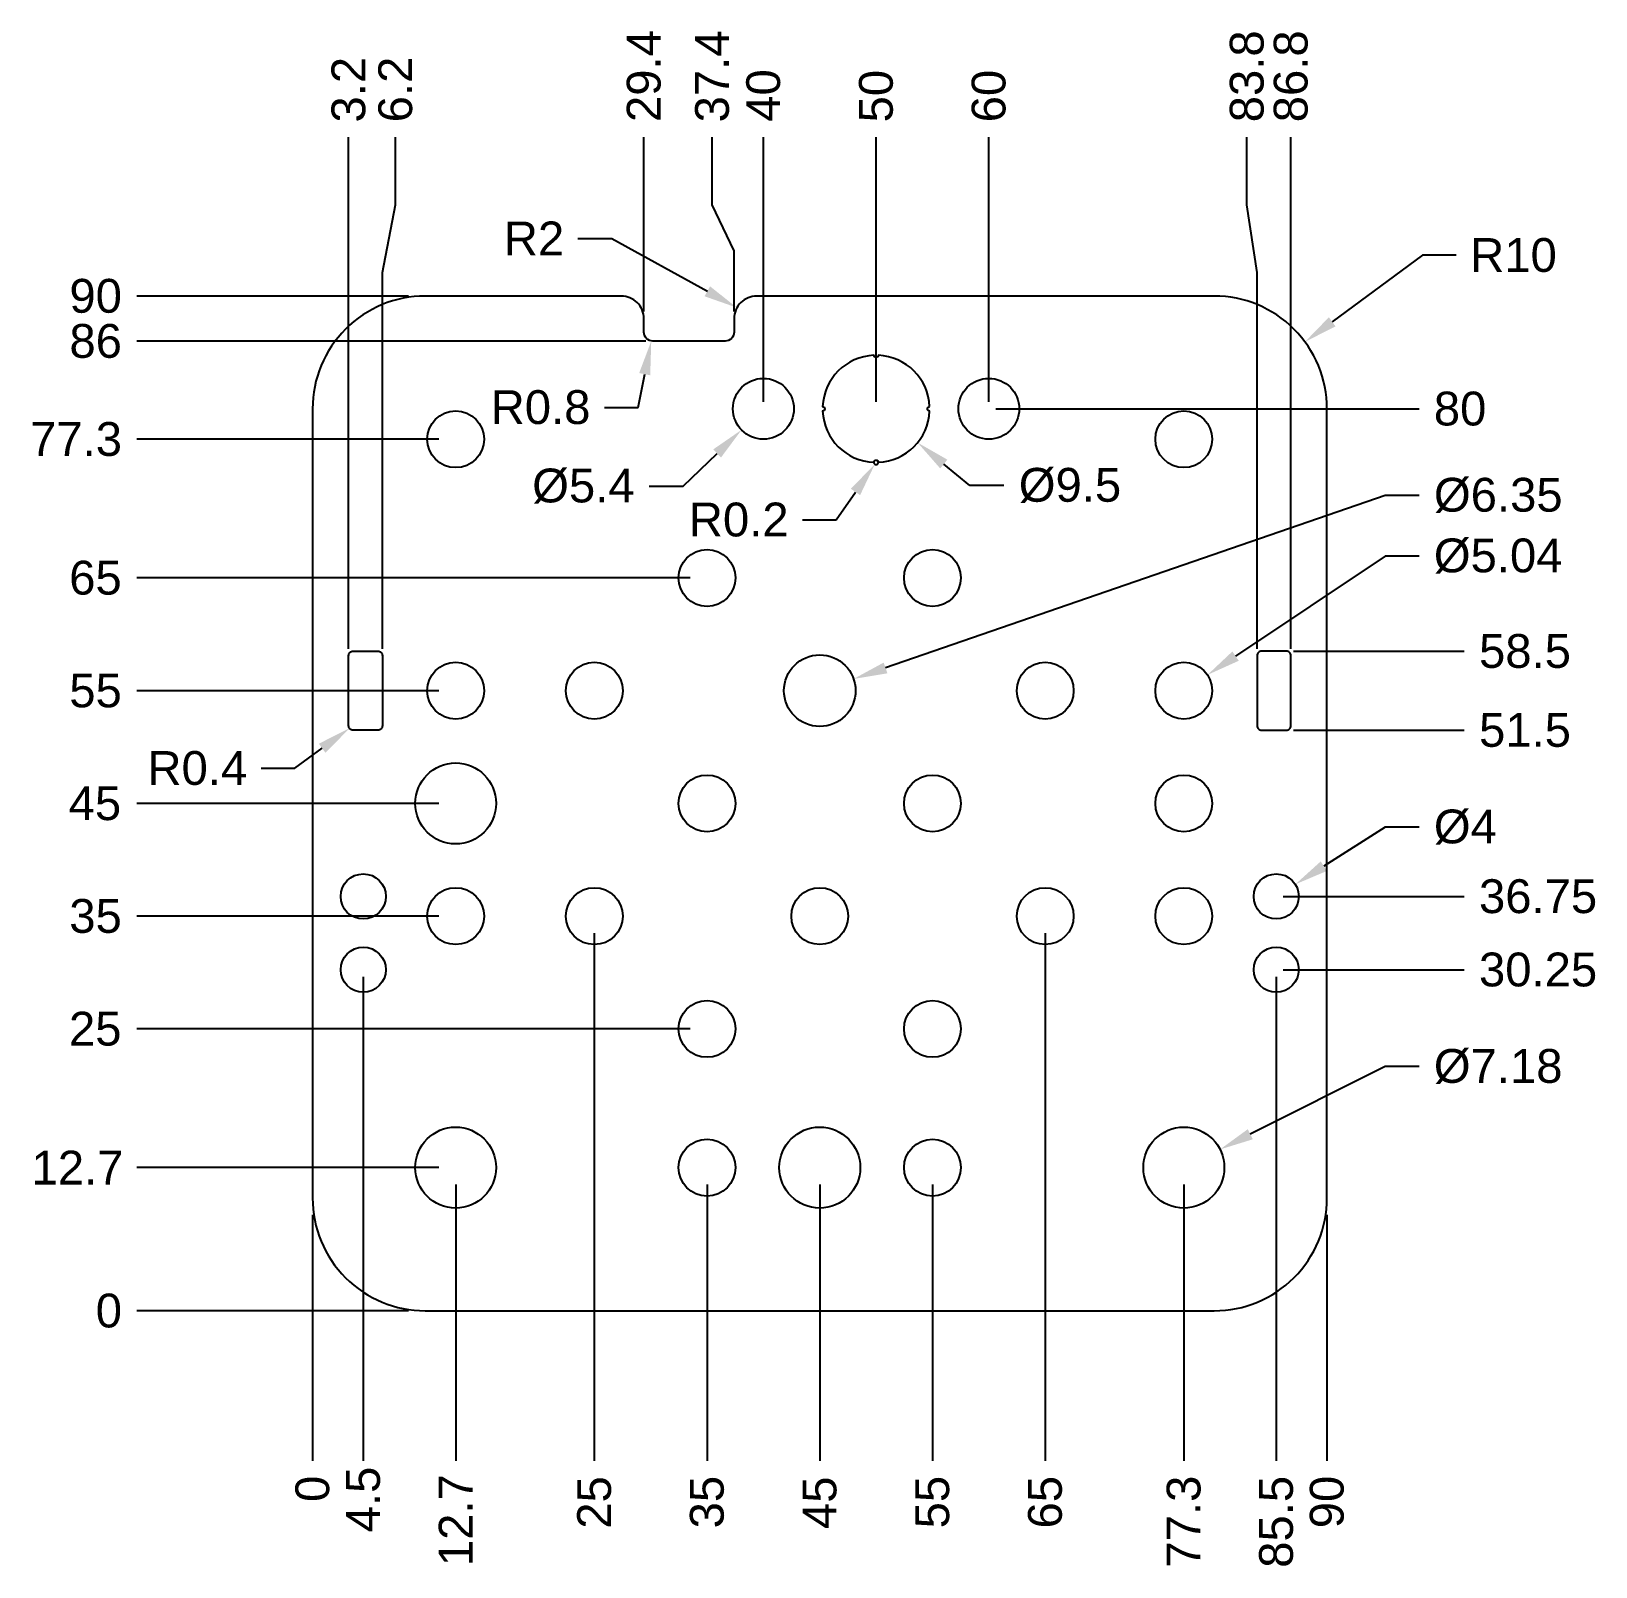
# Model space of a CAD drawing. Header units: millimetres. Extents: x -25 to 114, y -23 to 113.
import ezdxf

# ---------------------------------------------------------------- set-up
doc = ezdxf.new("R2010")
doc.units = ezdxf.units.MM
doc.layers.add('Dimensions', color=7, linetype='Continuous')
doc.layers.add('Parts', color=7, linetype='Continuous')
doc.styles.get("Standard").update_dxf_attribs({"font": 'arial.ttf'})
doc.dimstyles.new('ASL', dxfattribs={"dimtxt": 3, "dimasz": 3, "dimexe": 1.25, "dimexo": 0.625, "dimgap": 1.5, "dimtad": 0, "dimtoh": 1, "dimdsep": 46, "dimtxsty": 'Standard', "dimcen": 0, "dimazin": 2, "dimtfac": 1, "dimtofl": 0, "dimtmove": 0, "dimatfit": 3, "dimfxl": 1, "dimarcsym": 0})
doc.dimstyles.new('Copy of Standard', dxfattribs={"dimtxt": 3, "dimasz": 3, "dimexe": 3, "dimexo": 1.5, "dimgap": 1.5, "dimtad": 0, "dimtoh": 1, "dimdsep": 46, "dimtxsty": 'Standard', "dimcen": 0, "dimadec": 0, "dimazin": 2, "dimtfac": 1, "dimtofl": 0, "dimtmove": 0, "dimatfit": 3, "dimfxl": 1, "dimtolj": 1, "dimtzin": 0, "dimarcsym": 0})
doc.dimstyles.new('ISO-25', dxfattribs={"dimtxt": 2.5, "dimasz": 2.5, "dimexe": 1.25, "dimexo": 0.625, "dimtad": 1, "dimtxsty": 'Standard', "dimcen": 2.5, "dimadec": 0, "dimazin": 0, "dimtfac": 1, "dimtmove": 0, "dimatfit": 3, "dimfxl": 1, "dimarcsym": 0})

# ---------------------------------------------------------------- blocks, each defined once
blk = doc.blocks.new('*D75')
at = {"layer": 'Defpoints', "color": 0}
for p in [(12.7, 12.7), (0, 0), (12.7, -13.32)]:
    blk.add_point(p, dxfattribs=at)
at = {"layer": 'Dimensions', "color": 0, "lineweight": -2}
blk.add_line((12.7, 11.2), (12.7, -13.32), dxfattribs=at)
at = {"layer": 'Dimensions', "color": 0, "insert": (12.7, -18.57), "char_height": 3, "attachment_point": 5, "rotation": 90}
blk.add_mtext('\\A1;12.7', dxfattribs=at)
blk = doc.blocks.new('*D76')
at = {"layer": 'Defpoints', "color": 0}
for p in [(25, 35), (0, 0), (25, -13.32)]:
    blk.add_point(p, dxfattribs=at)
at = {"layer": 'Dimensions', "color": 0, "lineweight": -2}
blk.add_line((25, 33.5), (25, -13.32), dxfattribs=at)
at = {"layer": 'Dimensions', "color": 0, "insert": (25, -17), "char_height": 3, "attachment_point": 5, "rotation": 90}
blk.add_mtext('\\A1;25', dxfattribs=at)
blk = doc.blocks.new('*D77')
at = {"layer": 'Defpoints', "color": 0}
for p in [(35, 12.7), (0, 0), (35, -13.32)]:
    blk.add_point(p, dxfattribs=at)
at = {"layer": 'Dimensions', "color": 0, "lineweight": -2}
blk.add_line((35, 11.2), (35, -13.32), dxfattribs=at)
at = {"layer": 'Dimensions', "color": 0, "insert": (35, -16.97), "char_height": 3, "attachment_point": 5, "rotation": 90}
blk.add_mtext('\\A1;35', dxfattribs=at)
blk = doc.blocks.new('*D78')
at = {"layer": 'Defpoints', "color": 0}
for p in [(45, 12.7), (0, 0), (45, -13.32)]:
    blk.add_point(p, dxfattribs=at)
at = {"layer": 'Dimensions', "color": 0, "lineweight": -2}
blk.add_line((45, 11.2), (45, -13.32), dxfattribs=at)
at = {"layer": 'Dimensions', "color": 0, "insert": (45, -17.03), "char_height": 3, "attachment_point": 5, "rotation": 90}
blk.add_mtext('\\A1;45', dxfattribs=at)
blk = doc.blocks.new('*D79')
at = {"layer": 'Defpoints', "color": 0}
for p in [(55, 12.7), (0, 0), (55, -13.32)]:
    blk.add_point(p, dxfattribs=at)
at = {"layer": 'Dimensions', "color": 0, "lineweight": -2}
blk.add_line((55, 11.2), (55, -13.32), dxfattribs=at)
at = {"layer": 'Dimensions', "color": 0, "insert": (55, -16.97), "char_height": 3, "attachment_point": 5, "rotation": 90}
blk.add_mtext('\\A1;55', dxfattribs=at)
blk = doc.blocks.new('*D80')
at = {"layer": 'Defpoints', "color": 0}
for p in [(12.7, 12.7), (0, 0), (12.7, -13.32)]:
    blk.add_point(p, dxfattribs=at)
at = {"layer": 'Dimensions', "color": 0, "lineweight": -2}
blk.add_line((12.7, 11.2), (12.7, -13.32), dxfattribs=at)
at = {"layer": 'Dimensions', "color": 0, "insert": (12.7, -18.57), "char_height": 3, "attachment_point": 5, "rotation": 90}
blk.add_mtext('\\A1;12.7', dxfattribs=at)
blk = doc.blocks.new('*D81')
at = {"layer": 'Defpoints', "color": 0}
for p in [(65, 35), (0, 0), (65, -13.32)]:
    blk.add_point(p, dxfattribs=at)
at = {"layer": 'Dimensions', "color": 0, "lineweight": -2}
blk.add_line((65, 33.5), (65, -13.32), dxfattribs=at)
at = {"layer": 'Dimensions', "color": 0, "insert": (65, -16.98), "char_height": 3, "attachment_point": 5, "rotation": 90}
blk.add_mtext('\\A1;65', dxfattribs=at)
blk = doc.blocks.new('*D82')
at = {"layer": 'Defpoints', "color": 0}
for p in [(-15.6, 45), (12.7, 45), (0, 0)]:
    blk.add_point(p, dxfattribs=at)
at = {"layer": 'Dimensions', "color": 0, "lineweight": -2}
blk.add_line((11.2, 45), (-15.6, 45), dxfattribs=at)
at = {"layer": 'Dimensions', "color": 0, "insert": (-19.31, 45), "char_height": 3, "attachment_point": 5}
blk.add_mtext('\\A1;45', dxfattribs=at)
blk = doc.blocks.new('*D72')
at = {"layer": 'Defpoints', "color": 0}
for p in [(88.05, 85.94), (80, 80)]:
    blk.add_point(p, dxfattribs=at)
at = {"layer": 'Dimensions', "color": 0, "lineweight": -2}
for p, q in [((98.47, 93.62), (90.46, 87.72)), ((101.47, 93.62), (98.47, 93.62))]:
    blk.add_line(p, q, dxfattribs=at)
at = {"layer": 'Dimensions', "color": 0}
blk.add_solid([(90.17, 88.12), (90.76, 87.31), (88.05, 85.94)], dxfattribs=at)
at = {"layer": 'Dimensions', "color": 0, "insert": (106.55, 93.62), "char_height": 3, "attachment_point": 5}
blk.add_mtext('\\A1;R10', dxfattribs=at)
blk = doc.blocks.new('*D83')
at = {"layer": 'Defpoints', "color": 0}
for p in [(77.3, 12.7), (0, 0), (77.3, -13.32)]:
    blk.add_point(p, dxfattribs=at)
at = {"layer": 'Dimensions', "color": 0, "lineweight": -2}
blk.add_line((77.3, 11.2), (77.3, -13.32), dxfattribs=at)
at = {"layer": 'Dimensions', "color": 0, "insert": (77.3, -18.7), "char_height": 3, "attachment_point": 5, "rotation": 90}
blk.add_mtext('\\A1;77.3', dxfattribs=at)
blk = doc.blocks.new('*D84')
at = {"layer": 'Defpoints', "color": 0}
for p in [(0, 10), (0, 0), (0, -13.32)]:
    blk.add_point(p, dxfattribs=at)
at = {"layer": 'Dimensions', "color": 0, "lineweight": -2}
blk.add_line((0, 8.5), (0, -13.32), dxfattribs=at)
at = {"layer": 'Dimensions', "color": 0, "insert": (0, -15.79), "char_height": 3, "attachment_point": 5, "rotation": 90}
blk.add_mtext('\\A1;0', dxfattribs=at)
blk = doc.blocks.new('*D85')
at = {"layer": 'Defpoints', "color": 0}
for p in [(90, 10), (0, 0), (90, -13.32)]:
    blk.add_point(p, dxfattribs=at)
at = {"layer": 'Dimensions', "color": 0, "lineweight": -2}
blk.add_line((90, 8.5), (90, -13.32), dxfattribs=at)
at = {"layer": 'Dimensions', "color": 0, "insert": (90, -16.96), "char_height": 3, "attachment_point": 5, "rotation": 90}
blk.add_mtext('\\A1;90', dxfattribs=at)
blk = doc.blocks.new('*D86')
at = {"layer": 'Defpoints', "color": 0}
for p in [(-15.6, 0), (0, 0), (10, 0)]:
    blk.add_point(p, dxfattribs=at)
at = {"layer": 'Dimensions', "color": 0, "lineweight": -2}
blk.add_line((8.5, 0), (-15.6, 0), dxfattribs=at)
at = {"layer": 'Dimensions', "color": 0, "insert": (-18.07, 0), "char_height": 3, "attachment_point": 5}
blk.add_mtext('\\A1;0', dxfattribs=at)
blk = doc.blocks.new('*D87')
at = {"layer": 'Defpoints', "color": 0}
for p in [(-15.6, 12.7), (12.7, 12.7), (0, 0)]:
    blk.add_point(p, dxfattribs=at)
at = {"layer": 'Dimensions', "color": 0, "lineweight": -2}
blk.add_line((11.2, 12.7), (-15.6, 12.7), dxfattribs=at)
at = {"layer": 'Dimensions', "color": 0, "insert": (-20.85, 12.7), "char_height": 3, "attachment_point": 5}
blk.add_mtext('\\A1;12.7', dxfattribs=at)
blk = doc.blocks.new('*D88')
at = {"layer": 'Defpoints', "color": 0}
for p in [(-15.6, 35), (12.7, 35), (0, 0)]:
    blk.add_point(p, dxfattribs=at)
at = {"layer": 'Dimensions', "color": 0, "lineweight": -2}
blk.add_line((11.2, 35), (-15.6, 35), dxfattribs=at)
at = {"layer": 'Dimensions', "color": 0, "insert": (-19.25, 35), "char_height": 3, "attachment_point": 5}
blk.add_mtext('\\A1;35', dxfattribs=at)
blk = doc.blocks.new('*D89')
at = {"layer": 'Defpoints', "color": 0}
for p in [(-15.6, 25), (35, 25), (0, 0)]:
    blk.add_point(p, dxfattribs=at)
at = {"layer": 'Dimensions', "color": 0, "lineweight": -2}
blk.add_line((33.5, 25), (-15.6, 25), dxfattribs=at)
at = {"layer": 'Dimensions', "color": 0, "insert": (-19.28, 25), "char_height": 3, "attachment_point": 5}
blk.add_mtext('\\A1;25', dxfattribs=at)
blk = doc.blocks.new('*D90')
at = {"layer": 'Defpoints', "color": 0}
for p in [(-15.6, 55), (12.7, 55), (0, 0)]:
    blk.add_point(p, dxfattribs=at)
at = {"layer": 'Dimensions', "color": 0, "lineweight": -2}
blk.add_line((11.2, 55), (-15.6, 55), dxfattribs=at)
at = {"layer": 'Dimensions', "color": 0, "insert": (-19.25, 55), "char_height": 3, "attachment_point": 5}
blk.add_mtext('\\A1;55', dxfattribs=at)
blk = doc.blocks.new('*D91')
at = {"layer": 'Defpoints', "color": 0}
for p in [(-15.6, 65), (35, 65), (0, 0)]:
    blk.add_point(p, dxfattribs=at)
at = {"layer": 'Dimensions', "color": 0, "lineweight": -2}
blk.add_line((33.5, 65), (-15.6, 65), dxfattribs=at)
at = {"layer": 'Dimensions', "color": 0, "insert": (-19.26, 65), "char_height": 3, "attachment_point": 5}
blk.add_mtext('\\A1;65', dxfattribs=at)
blk = doc.blocks.new('*D92')
at = {"layer": 'Defpoints', "color": 0}
for p in [(-15.6, 77.3), (12.7, 77.3), (0, 0)]:
    blk.add_point(p, dxfattribs=at)
at = {"layer": 'Dimensions', "color": 0, "lineweight": -2}
blk.add_line((11.2, 77.3), (-15.6, 77.3), dxfattribs=at)
at = {"layer": 'Dimensions', "color": 0, "insert": (-20.98, 77.3), "char_height": 3, "attachment_point": 5}
blk.add_mtext('\\A1;77.3', dxfattribs=at)
blk = doc.blocks.new('*D93')
at = {"layer": 'Defpoints', "color": 0}
for p in [(-15.6, 90), (10, 90), (0, 0)]:
    blk.add_point(p, dxfattribs=at)
at = {"layer": 'Dimensions', "color": 0, "lineweight": -2}
blk.add_line((8.5, 90), (-15.6, 90), dxfattribs=at)
at = {"layer": 'Dimensions', "color": 0, "insert": (-19.24, 90), "char_height": 3, "attachment_point": 5}
blk.add_mtext('\\A1;90', dxfattribs=at)
blk = doc.blocks.new('*D94')
at = {"layer": 'Defpoints', "color": 0}
for p in [(79.4, 56.4), (75.2, 53.6)]:
    blk.add_point(p, dxfattribs=at)
at = {"layer": 'Dimensions', "color": 0, "lineweight": -2}
for p, q in [((95.17, 66.94), (81.89, 58.07)), ((98.17, 66.94), (95.17, 66.94))]:
    blk.add_line(p, q, dxfattribs=at)
at = {"layer": 'Dimensions', "color": 0}
blk.add_solid([(81.61, 58.48), (82.17, 57.65), (79.4, 56.4)], dxfattribs=at)
at = {"layer": 'Dimensions', "color": 0, "insert": (105.19, 66.94), "char_height": 3, "attachment_point": 5}
blk.add_mtext('\\A1;%%c5.04', dxfattribs=at)
blk = doc.blocks.new('*D99')
at = {"layer": 'Defpoints', "color": 0}
for p in [(86.4, 58.5), (102.17, 58.5), (0, 0)]:
    blk.add_point(p, dxfattribs=at)
at = {"layer": 'Dimensions', "color": 0, "lineweight": -2}
blk.add_line((87.03, 58.5), (102.17, 58.5), dxfattribs=at)
at = {"layer": 'Dimensions', "color": 0, "insert": (107.57, 58.5), "char_height": 3, "attachment_point": 5}
blk.add_mtext('58.5', dxfattribs=at)
blk = doc.blocks.new('*D100')
at = {"layer": 'Defpoints', "color": 0}
for p in [(86.4, 51.5), (102.17, 51.5), (0, 0)]:
    blk.add_point(p, dxfattribs=at)
at = {"layer": 'Dimensions', "color": 0, "lineweight": -2}
blk.add_line((87.03, 51.5), (102.17, 51.5), dxfattribs=at)
at = {"layer": 'Dimensions', "color": 0, "insert": (107.57, 51.5), "char_height": 3, "attachment_point": 5}
blk.add_mtext('51.5', dxfattribs=at)
blk = doc.blocks.new('*D101')
at = {"layer": 'Defpoints', "color": 0}
for p in [(85.5, 36.75), (102.17, 36.75), (0, 0)]:
    blk.add_point(p, dxfattribs=at)
at = {"layer": 'Dimensions', "color": 0, "lineweight": -2}
blk.add_line((86.12, 36.75), (102.17, 36.75), dxfattribs=at)
at = {"layer": 'Dimensions', "color": 0, "insert": (108.73, 36.75), "char_height": 3, "attachment_point": 5}
blk.add_mtext('36.75', dxfattribs=at)
blk = doc.blocks.new('*D102')
at = {"layer": 'Defpoints', "color": 0}
for p in [(85.5, 30.25), (102.17, 30.25), (0, 0)]:
    blk.add_point(p, dxfattribs=at)
at = {"layer": 'Dimensions', "color": 0, "lineweight": -2}
blk.add_line((86.12, 30.25), (102.17, 30.25), dxfattribs=at)
at = {"layer": 'Dimensions', "color": 0, "insert": (108.73, 30.25), "char_height": 3, "attachment_point": 5}
blk.add_mtext('30.25', dxfattribs=at)
blk = doc.blocks.new('*D107')
at = {"layer": 'Defpoints', "color": 0}
for p in [(3.2, 104.09), (3.2, 58.1), (0, 0)]:
    blk.add_point(p, dxfattribs=at)
at = {"layer": 'Dimensions', "color": 0, "lineweight": -2}
blk.add_line((3.2, 58.72), (3.2, 104.09), dxfattribs=at)
at = {"layer": 'Dimensions', "color": 0, "insert": (3.2, 108.3), "char_height": 3, "attachment_point": 5, "rotation": 90}
blk.add_mtext('3.2', dxfattribs=at)
blk = doc.blocks.new('*D108')
at = {"layer": 'Defpoints', "color": 0}
for p in [(7.36, 104.09), (6.2, 58.1), (0, 0)]:
    blk.add_point(p, dxfattribs=at)
at = {"layer": 'Dimensions', "color": 0, "lineweight": -2}
for p, q in [((7.36, 98.09), (7.36, 104.09)), ((6.2, 92.09), (7.36, 98.09)), ((6.2, 58.72), (6.2, 92.09))]:
    blk.add_line(p, q, dxfattribs=at)
at = {"layer": 'Dimensions', "color": 0, "insert": (7.36, 108.32), "char_height": 3, "attachment_point": 5, "rotation": 90}
blk.add_mtext('6.2', dxfattribs=at)
blk = doc.blocks.new('*D113')
at = {"layer": 'Defpoints', "color": 0}
for p in [(82.9, 104.09), (83.8, 58.1), (0, 0)]:
    blk.add_point(p, dxfattribs=at)
at = {"layer": 'Dimensions', "color": 0, "lineweight": -2}
for p, q in [((82.9, 98.09), (82.9, 104.09)), ((83.8, 92.09), (82.9, 98.09)), ((83.8, 58.72), (83.8, 92.09))]:
    blk.add_line(p, q, dxfattribs=at)
at = {"layer": 'Dimensions', "color": 0, "insert": (82.9, 109.49), "char_height": 3, "attachment_point": 5, "rotation": 90}
blk.add_mtext('83.8', dxfattribs=at)
blk = doc.blocks.new('*D114')
at = {"layer": 'Defpoints', "color": 0}
for p in [(86.8, 104.09), (86.8, 58.1), (0, 0)]:
    blk.add_point(p, dxfattribs=at)
at = {"layer": 'Dimensions', "color": 0, "lineweight": -2}
blk.add_line((86.8, 58.72), (86.8, 104.09), dxfattribs=at)
at = {"layer": 'Dimensions', "color": 0, "insert": (86.8, 109.49), "char_height": 3, "attachment_point": 5, "rotation": 90}
blk.add_mtext('86.8', dxfattribs=at)
blk = doc.blocks.new('*D121')
at = {"layer": 'Defpoints', "color": 0}
for p in [(3.28, 51.66), (3.6, 51.9)]:
    blk.add_point(p, dxfattribs=at)
at = {"layer": 'Dimensions', "color": 0, "lineweight": -2}
for p, q in [((-1.57, 48.12), (0.85, 49.89)), ((-4.57, 48.12), (-1.57, 48.12))]:
    blk.add_line(p, q, dxfattribs=at)
at = {"layer": 'Dimensions', "color": 0}
blk.add_solid([(1.15, 49.49), (0.56, 50.3), (3.28, 51.66)], dxfattribs=at)
at = {"layer": 'Dimensions', "color": 0, "insert": (-10.22, 48.12), "char_height": 3, "attachment_point": 5}
blk.add_mtext('R0.4', dxfattribs=at)
blk = doc.blocks.new('*D124')
at = {"layer": 'Defpoints', "color": 0}
for p in [(48, 56.04), (42, 53.96)]:
    blk.add_point(p, dxfattribs=at)
at = {"layer": 'Dimensions', "color": 0, "lineweight": -2}
for p, q in [((95.17, 72.32), (50.84, 57.02)), ((98.17, 72.32), (95.17, 72.32))]:
    blk.add_line(p, q, dxfattribs=at)
at = {"layer": 'Dimensions', "color": 0}
blk.add_solid([(50.67, 57.49), (51, 56.54), (48, 56.04)], dxfattribs=at)
at = {"layer": 'Dimensions', "color": 0, "insert": (105.2, 72.32), "char_height": 3, "attachment_point": 5}
blk.add_mtext('%%c6.35', dxfattribs=at)
blk = doc.blocks.new('*D125')
at = {"layer": 'Defpoints', "color": 0}
for p in [(80.51, 14.31), (74.09, 11.09)]:
    blk.add_point(p, dxfattribs=at)
at = {"layer": 'Dimensions', "color": 0, "lineweight": -2}
for p, q in [((95.17, 21.66), (83.19, 15.65)), ((98.17, 21.66), (95.17, 21.66))]:
    blk.add_line(p, q, dxfattribs=at)
at = {"layer": 'Dimensions', "color": 0}
blk.add_solid([(82.97, 16.1), (83.42, 15.21), (80.51, 14.31)], dxfattribs=at)
at = {"layer": 'Dimensions', "color": 0, "insert": (105.19, 21.66), "char_height": 3, "attachment_point": 5}
blk.add_mtext('%%c7.18', dxfattribs=at)
blk = doc.blocks.new('*D126')
at = {"layer": 'Defpoints', "color": 0}
for p in [(29.4, 104.09), (29.4, 88), (0, 0)]:
    blk.add_point(p, dxfattribs=at)
at = {"layer": 'Dimensions', "color": 0, "lineweight": -2}
blk.add_line((29.4, 88.62), (29.4, 104.09), dxfattribs=at)
at = {"layer": 'Dimensions', "color": 0, "insert": (29.4, 109.51), "char_height": 3, "attachment_point": 5, "rotation": 90}
blk.add_mtext('29.4', dxfattribs=at)
blk = doc.blocks.new('*D127')
at = {"layer": 'Defpoints', "color": 0}
for p in [(35.46, 104.09), (37.4, 88), (0, 0)]:
    blk.add_point(p, dxfattribs=at)
at = {"layer": 'Dimensions', "color": 0, "lineweight": -2}
for p, q in [((35.46, 98.09), (35.46, 104.09)), ((37.4, 94), (35.46, 98.09)), ((37.4, 88.62), (37.4, 94))]:
    blk.add_line(p, q, dxfattribs=at)
at = {"layer": 'Dimensions', "color": 0, "insert": (35.46, 109.48), "char_height": 3, "attachment_point": 5, "rotation": 90}
blk.add_mtext('37.4', dxfattribs=at)
blk = doc.blocks.new('*D128')
at = {"layer": 'Defpoints', "color": 0}
for p in [(-15.6, 86), (30.2, 86), (0, 0)]:
    blk.add_point(p, dxfattribs=at)
at = {"layer": 'Dimensions', "color": 0, "lineweight": -2}
blk.add_line((29.57, 86), (-15.6, 86), dxfattribs=at)
at = {"layer": 'Dimensions', "color": 0, "insert": (-19.24, 86), "char_height": 3, "attachment_point": 5}
blk.add_mtext('86', dxfattribs=at)
blk = doc.blocks.new('*D130')
at = {"layer": 'Defpoints', "color": 0}
for p in [(40, 104.09), (40, 80), (0, 0)]:
    blk.add_point(p, dxfattribs=at)
at = {"layer": 'Dimensions', "color": 0, "lineweight": -2}
blk.add_line((40, 80.62), (40, 104.09), dxfattribs=at)
at = {"layer": 'Dimensions', "color": 0, "insert": (40, 107.79), "char_height": 3, "attachment_point": 5, "rotation": 90}
blk.add_mtext('40', dxfattribs=at)
blk = doc.blocks.new('*D131')
at = {"layer": 'Defpoints', "color": 0}
for p in [(50, 104.09), (50, 80), (0, 0)]:
    blk.add_point(p, dxfattribs=at)
at = {"layer": 'Dimensions', "color": 0, "lineweight": -2}
blk.add_line((50, 80.62), (50, 104.09), dxfattribs=at)
at = {"layer": 'Dimensions', "color": 0, "insert": (50, 107.73), "char_height": 3, "attachment_point": 5, "rotation": 90}
blk.add_mtext('50', dxfattribs=at)
blk = doc.blocks.new('*D132')
at = {"layer": 'Defpoints', "color": 0}
for p in [(60, 104.09), (60, 80), (0, 0)]:
    blk.add_point(p, dxfattribs=at)
at = {"layer": 'Dimensions', "color": 0, "lineweight": -2}
blk.add_line((60, 80.62), (60, 104.09), dxfattribs=at)
at = {"layer": 'Dimensions', "color": 0, "insert": (60, 107.74), "char_height": 3, "attachment_point": 5, "rotation": 90}
blk.add_mtext('60', dxfattribs=at)
blk = doc.blocks.new('*D133')
at = {"layer": 'Defpoints', "color": 0}
for p in [(60, 80), (98.17, 80), (0, 0)]:
    blk.add_point(p, dxfattribs=at)
at = {"layer": 'Dimensions', "color": 0, "lineweight": -2}
blk.add_line((60.63, 80), (98.17, 80), dxfattribs=at)
at = {"layer": 'Dimensions', "color": 0, "insert": (101.81, 80), "char_height": 3, "attachment_point": 5}
blk.add_mtext('80', dxfattribs=at)
blk = doc.blocks.new('*D134')
at = {"layer": 'Defpoints', "color": 0}
for p in [(30.2, 86.8), (30.05, 86.01)]:
    blk.add_point(p, dxfattribs=at)
at = {"layer": 'Dimensions', "color": 0, "lineweight": -2}
for p, q in [((28.9, 80.13), (29.47, 83.07)), ((25.9, 80.13), (28.9, 80.13))]:
    blk.add_line(p, q, dxfattribs=at)
at = {"layer": 'Dimensions', "color": 0}
blk.add_solid([(29.96, 82.97), (28.98, 83.17), (30.05, 86.01)], dxfattribs=at)
at = {"layer": 'Dimensions', "color": 0, "insert": (20.23, 80.13), "char_height": 3, "attachment_point": 5}
blk.add_mtext('R0.8', dxfattribs=at)
blk = doc.blocks.new('*D135')
at = {"layer": 'Defpoints', "color": 0}
for p in [(37.65, 88.97), (39.4, 88)]:
    blk.add_point(p, dxfattribs=at)
at = {"layer": 'Dimensions', "color": 0, "lineweight": -2}
for p, q in [((23.55, 95.11), (26.55, 95.11)), ((26.55, 95.11), (35.03, 90.42))]:
    blk.add_line(p, q, dxfattribs=at)
at = {"layer": 'Dimensions', "color": 0}
blk.add_solid([(34.78, 89.98), (35.27, 90.86), (37.65, 88.97)], dxfattribs=at)
at = {"layer": 'Dimensions', "color": 0, "insert": (19.65, 95.11), "char_height": 3, "attachment_point": 5}
blk.add_mtext('R2', dxfattribs=at)
blk = doc.blocks.new('*D136')
at = {"layer": 'Defpoints', "color": 0}
for p in [(41.94, 81.87), (38.06, 78.13)]:
    blk.add_point(p, dxfattribs=at)
at = {"layer": 'Dimensions', "color": 0, "lineweight": -2}
for p, q in [((32.88, 73.14), (35.9, 76.04)), ((29.88, 73.14), (32.88, 73.14))]:
    blk.add_line(p, q, dxfattribs=at)
at = {"layer": 'Dimensions', "color": 0}
blk.add_solid([(36.24, 75.68), (35.55, 76.4), (38.06, 78.13)], dxfattribs=at)
at = {"layer": 'Dimensions', "color": 0, "insert": (24.03, 73.14), "char_height": 3, "attachment_point": 5}
blk.add_mtext('%%c5.4', dxfattribs=at)
blk = doc.blocks.new('*D139')
at = {"layer": 'Defpoints', "color": 0}
for p in [(4.5, 30.25), (0, 0), (4.5, -13.32)]:
    blk.add_point(p, dxfattribs=at)
at = {"layer": 'Dimensions', "color": 0, "lineweight": -2}
blk.add_line((4.5, 29.62), (4.5, -13.32), dxfattribs=at)
at = {"layer": 'Dimensions', "color": 0, "insert": (4.5, -16.74), "char_height": 3, "attachment_point": 5, "rotation": 90}
blk.add_mtext('4.5', dxfattribs=at)
blk = doc.blocks.new('*D140')
at = {"layer": 'Defpoints', "color": 0}
for p in [(85.5, 30.25), (0, 0), (85.5, -13.32)]:
    blk.add_point(p, dxfattribs=at)
at = {"layer": 'Dimensions', "color": 0, "lineweight": -2}
blk.add_line((85.5, 29.62), (85.5, -13.32), dxfattribs=at)
at = {"layer": 'Dimensions', "color": 0, "insert": (85.5, -18.72), "char_height": 3, "attachment_point": 5, "rotation": 90}
blk.add_mtext('85.5', dxfattribs=at)
blk = doc.blocks.new('*D144')
at = {"layer": 'Defpoints', "color": 0}
for p in [(49.89, 75.09), (50, 75.25)]:
    blk.add_point(p, dxfattribs=at)
at = {"layer": 'Dimensions', "color": 0, "lineweight": -2}
for p, q in [((46.46, 70.16), (48.17, 72.62)), ((43.46, 70.16), (46.46, 70.16))]:
    blk.add_line(p, q, dxfattribs=at)
blk.add_arc((50, 75.25), 0.2, 178.7937, 55.1725, dxfattribs=at)
at = {"layer": 'Dimensions', "color": 0}
blk.add_solid([(48.58, 72.34), (47.76, 72.91), (49.89, 75.09)], dxfattribs=at)
at = {"layer": 'Dimensions', "color": 0, "insert": (37.81, 70.16), "char_height": 3, "attachment_point": 5}
blk.add_mtext('\\A1;R0.2', dxfattribs=at)
blk = doc.blocks.new('*D145')
at = {"layer": 'Defpoints', "color": 0}
for p in [(46.32, 83), (53.68, 77)]:
    blk.add_point(p, dxfattribs=at)
at = {"layer": 'Dimensions', "color": 0, "lineweight": -2}
for p, q in [((58.33, 73.2), (56, 75.1)), ((61.33, 73.2), (58.33, 73.2))]:
    blk.add_line(p, q, dxfattribs=at)
at = {"layer": 'Dimensions', "color": 0}
blk.add_solid([(56.32, 75.49), (55.69, 74.71), (53.68, 77)], dxfattribs=at)
at = {"layer": 'Dimensions', "color": 0, "insert": (67.2, 73.2), "char_height": 3, "attachment_point": 5}
blk.add_mtext('\\A1;%%c9.5', dxfattribs=at)
blk = doc.blocks.new('*D146')
at = {"layer": 'Defpoints', "color": 0}
for p in [(87.19, 37.82), (83.81, 35.68)]:
    blk.add_point(p, dxfattribs=at)
at = {"layer": 'Dimensions', "color": 0, "lineweight": -2}
for p, q in [((95.17, 42.9), (89.72, 39.44)), ((98.17, 42.9), (95.17, 42.9))]:
    blk.add_line(p, q, dxfattribs=at)
at = {"layer": 'Dimensions', "color": 0}
blk.add_solid([(89.45, 39.86), (89.99, 39.01), (87.19, 37.82)], dxfattribs=at)
at = {"layer": 'Dimensions', "color": 0, "insert": (102.28, 42.9), "char_height": 3, "attachment_point": 5}
blk.add_mtext('%%c4', dxfattribs=at)

msp = doc.modelspace()

# ---------------------------------------------------------------- linework, layer by layer
at = {"layer": 'Parts'}
for points in [[(27.4, 90), (10, 90, 0.4142136), (0, 80), (0, 10, 0.4142136), (10, 0), (80, 0, 0.4142136), (90, 10), (90, 80, 0.4142136), (80, 90), (39.4, 90, 0.4142136), (37.4, 88), (37.4, 86.8, -0.4142136), (36.6, 86), (30.2, 86, -0.4142136), (29.4, 86.8), (29.4, 88, 0.4142136)], [(54.746, 80.2, 0.3897567), (50.2, 84.746, -0.9791644), (49.8, 84.746, 0.3897567), (45.254, 80.2, -0.9791644), (45.254, 79.8, 0.3897567), (49.8, 75.254, -0.9791644), (50.2, 75.254, 0.3897567), (54.746, 79.8, -0.9791644)], [(5.8, 51.5), (3.6, 51.5, -0.4142136), (3.2, 51.9), (3.2, 58.1, -0.4142136), (3.6, 58.5), (5.8, 58.5, -0.4142136), (6.2, 58.1), (6.2, 51.9, -0.4142136)], [(84.2, 51.5), (86.4, 51.5, 0.4142136), (86.8, 51.9), (86.8, 58.1, 0.4142136), (86.4, 58.5), (84.2, 58.5, 0.4142136), (83.8, 58.1), (83.8, 51.9, 0.4142136)]]:
    msp.add_lwpolyline(points, format="xyb", close=True, dxfattribs=at)
for centre, radius in [((40, 80), 2.7), ((60, 80), 2.7), ((12.7, 77.3), 2.52), ((77.3, 77.3), 2.52), ((35, 65), 2.52), ((55, 65), 2.52), ((12.7, 55), 2.52), ((25, 55), 2.52), ((45, 55), 3.175), ((65, 55), 2.52), ((77.3, 55), 2.52), ((12.7, 45), 3.59), ((35, 45), 2.52), ((55, 45), 2.52), ((77.3, 45), 2.52), ((4.5, 36.75), 2), ((12.7, 35), 2.52), ((25, 35), 2.52), ((45, 35), 2.52), ((65, 35), 2.52), ((77.3, 35), 2.52), ((85.5, 36.75), 2), ((4.5, 30.25), 2), ((85.5, 30.25), 2), ((35, 25), 2.52), ((55, 25), 2.52), ((12.7, 12.7), 3.59), ((45, 12.7), 3.59), ((77.3, 12.7), 3.59), ((35, 12.7), 2.52), ((55, 12.7), 2.52)]:
    msp.add_circle(centre, radius, dxfattribs=at)

# ---------------------------------------------------------------- dimensions: what is measured, and where the dimension line sits
at = {"layer": 'Dimensions'}
for feature_location, offset, dtype, dimstyle, picture, middle in [((29.4, 88), (0, 16.094), 1, 'ASL', '*D126', (29.4, 109.506)), ((83.8, 58.1), (-0.902, 45.994), 1, 'ASL', '*D113', (82.898, 109.491)), ((86.8, 58.1), (0, 45.994), 1, 'ASL', '*D114', (86.8, 109.491)), ((37.4, 88), (-1.942, 16.094), 1, 'ASL', '*D127', (35.458, 109.479)), ((6.2, 58.1), (1.163, 45.994), 1, 'ASL', '*D108', (7.363, 108.315)), ((3.2, 58.1), (0, 45.994), 1, 'ASL', '*D107', (3.2, 108.305)), ((40, 80), (0, 24.094), 1, 'ASL', '*D130', (40, 107.795)), ((60, 80), (0, 24.094), 1, 'ASL', '*D132', (60, 107.744)), ((50, 80), (0, 24.094), 1, 'ASL', '*D131', (50, 107.735)), ((10, 90), (-25.595, 0), 0, 'Copy of Standard', '*D93', (-19.236, 90)), ((30.2, 86), (-45.795, 0), 0, 'ASL', '*D128', (-19.243, 86)), ((60, 80), (38.167, 0), 0, 'ASL', '*D133', (101.809, 80)), ((12.7, 77.3), (-28.295, 0), 0, 'Copy of Standard', '*D92', (-20.976, 77.3)), ((35, 65), (-50.595, 0), 0, 'Copy of Standard', '*D91', (-19.261, 65)), ((86.4, 58.5), (15.766, 0), 0, 'ASL', '*D99', (107.569, 58.5)), ((12.7, 55), (-28.295, 0), 0, 'Copy of Standard', '*D90', (-19.252, 55)), ((86.4, 51.5), (15.766, 0), 0, 'ASL', '*D100', (107.569, 51.5)), ((12.7, 45), (-28.295, 0), 0, 'Copy of Standard', '*D82', (-19.312, 45)), ((85.5, 36.75), (16.666, 0), 0, 'ASL', '*D101', (108.731, 36.75)), ((12.7, 35), (-28.295, 0), 0, 'Copy of Standard', '*D88', (-19.251, 35)), ((25, 35), (0, -48.318), 1, 'Copy of Standard', '*D76', (25, -17)), ((65, 35), (0, -48.318), 1, 'Copy of Standard', '*D81', (65, -16.984)), ((85.5, 30.25), (16.666, 0), 0, 'ASL', '*D102', (108.731, 30.25)), ((4.5, 30.25), (0, -43.568), 1, 'ISO-25', '*D139', (4.5, -16.742)), ((85.5, 30.25), (0, -43.568), 1, 'ASL', '*D140', (85.5, -18.722)), ((35, 25), (-50.595, 0), 0, 'Copy of Standard', '*D89', (-19.278, 25)), ((12.7, 12.7), (-28.295, 0), 0, 'Copy of Standard', '*D87', (-20.845, 12.7)), ((12.7, 12.7), (0, -26.018), 1, 'Copy of Standard', '*D75', (12.7, -18.568)), ((35, 12.7), (0, -26.018), 1, 'Copy of Standard', '*D77', (35, -16.973)), ((45, 12.7), (0, -26.018), 1, 'Copy of Standard', '*D78', (45, -17.035)), ((55, 12.7), (0, -26.018), 1, 'Copy of Standard', '*D79', (55, -16.975)), ((12.7, 12.7), (0, -26.018), 1, 'Copy of Standard', '*D80', (12.7, -18.568)), ((77.3, 12.7), (0, -26.018), 1, 'Copy of Standard', '*D83', (77.3, -18.698)), ((0, 10), (0, -23.317975363), 1, 'Copy of Standard', '*D84', (0, -15.794475363)), ((90, 10), (0, -23.318), 1, 'Copy of Standard', '*D85', (90, -16.958)), ((10, 0), (-25.595448166, 0), 0, 'Copy of Standard', '*D86', (-18.071948166, 0))]:
    dim = msp.add_ordinate_dim(feature_location=feature_location, offset=offset, dtype=dtype, origin=(0, 0), dimstyle=dimstyle, dxfattribs=at)
    dim.commit()
    dim.dimension.update_dxf_attribs({"geometry": picture, "text_midpoint": middle})
for center, mpoint, dimstyle, picture, middle in [((39.4, 88), (37.65, 88.968), 'ASL', '*D135', (19.65, 95.112)), ((80, 80), (88.048, 85.936), 'Copy of Standard', '*D72', (106.547, 93.624)), ((30.2, 86.8), (30.047, 86.015), 'ASL', '*D134', (20.233, 80.126)), ((50, 75.25), (49.886, 75.086), 'Copy of Standard', '*D144', (37.813, 70.161)), ((3.6, 51.9), (3.277, 51.664), 'ASL', '*D121', (-10.224, 48.124))]:
    dim = msp.add_radius_dim(center=center, mpoint=mpoint, dimstyle=dimstyle, dxfattribs=at)
    dim.commit()
    dim.dimension.update_dxf_attribs({"geometry": picture, "text_midpoint": middle, "dimtype": 164})
for p1, p2, dimstyle, picture, middle in [((46.321, 83.004), (53.679, 76.996), 'Copy of Standard', '*D145', (67.198, 73.201)), ((41.944, 81.874), (38.056, 78.126), 'ASL', '*D136', (24.03, 73.14)), ((41.999, 53.964), (48.001, 56.036), 'ASL', '*D124', (105.202, 72.323)), ((75.205, 53.6), (79.395, 56.4), 'Copy of Standard', '*D94', (105.185, 66.939)), ((83.813, 35.676), (87.187, 37.824), 'ASL', '*D146', (102.275, 42.904)), ((74.091, 11.091), (80.509, 14.309), 'ASL', '*D125', (105.194, 21.657))]:
    dim = msp.add_diameter_dim_2p(p1=p1, p2=p2, dimstyle=dimstyle, dxfattribs=at)
    dim.commit()
    dim.dimension.update_dxf_attribs({"geometry": picture, "text_midpoint": middle, "dimtype": 163})

doc.saveas('drawing.dxf')
